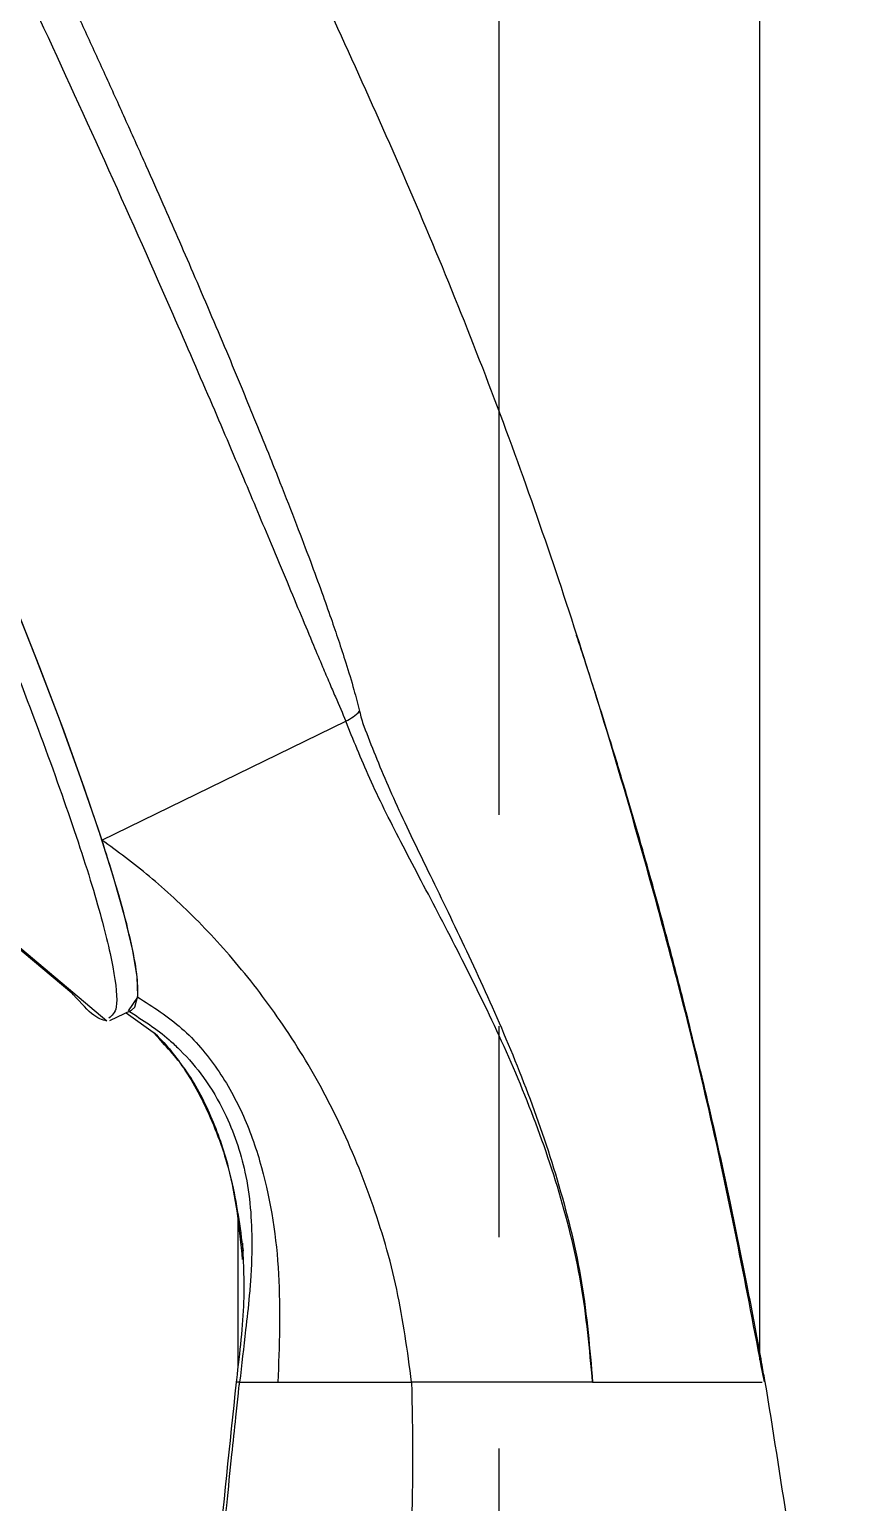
# Model space of a CAD drawing. Header units: millimetres. Extents: x 13235 to 13829, y -4257 to -3417.
# Drawn here: x 13708.76 to 13717.44, y -3774.99 to -3759.49 of the extents above; entities that cross this region are included whole.
import ezdxf

# ---------------------------------------------------------------- set-up
doc = ezdxf.new("R2010")
doc.units = ezdxf.units.MM
doc.header["$LTSCALE"] = 0.1
doc.linetypes.add('CENTER2', pattern=[28.575, 19.05, -3.175, 3.175, -3.175])
doc.linetypes.add('HIDDENX2', pattern=[19.05, 12.7, -6.35])
doc.layers.get('0').update_dxf_attribs({"lineweight": 15})
doc.layers.add('HIDDEN', color=8, linetype='HIDDENX2')

msp = doc.modelspace()

# ---------------------------------------------------------------- linework, layer by layer
at = {"linetype": 'Continuous', "lineweight": 25}
for p, q in [((13716.455, -3773.486), (13716.455, -3750.782)), ((13709.525, -3768.016), (13712.095, -3766.766)), ((13712.151, -3766.91), (13712.095, -3766.766)), ((13708.49, -3769.021), (13709.21, -3769.624)), ((13709.576, -3769.921), (13708.614, -3769.113)), ((13709.61, -3769.914), (13709.837, -3769.807)), ((13709.804, -3769.814), (13709.902, -3769.668)), ((13709.78, -3769.834), (13710.091, -3770.056)), ((13710.955, -3772), (13710.955, -3773.546)), ((13710.975, -3773.722), (13710.945, -3773.722)), ((13716.47, -3773.722), (13716.478, -3773.722))]:
    msp.add_line(p, q, dxfattribs=at)
at = {"linetype": 'Continuous', "lineweight": 25, "flags": 128}
for points in [[(13709.837, -3769.807), (13709.873, -3769.774), (13709.903, -3769.654), (13709.896, -3769.455), (13709.85, -3769.179), (13709.767, -3768.828), (13709.647, -3768.405), (13709.491, -3767.914), (13709.301, -3767.359), (13709.077, -3766.745), (13708.823, -3766.077), (13708.539, -3765.36), (13708.229, -3764.601), (13707.896, -3763.807), (13707.541, -3762.983), (13707.168, -3762.138), (13706.781, -3761.278), (13706.382, -3760.41), (13705.975, -3759.542), (13705.564, -3758.682)], [(13705.608, -3758.774), (13706.022, -3759.642), (13706.431, -3760.516), (13706.832, -3761.39), (13707.22, -3762.255), (13707.593, -3763.104), (13707.948, -3763.929), (13708.28, -3764.725), (13708.588, -3765.483), (13708.869, -3766.197), (13709.12, -3766.861), (13709.339, -3767.469), (13709.525, -3768.016)]]:
    msp.add_lwpolyline(points, dxfattribs=at)
at = {"linetype": 'Continuous', "lineweight": 25}
for points, knots in [([(13700.847, -3751.113), (13700.895, -3751.129), (13700.993, -3751.16), (13701.255, -3751.436), (13701.627, -3751.938), (13702.13, -3752.72), (13702.723, -3753.732), (13703.383, -3754.926), (13704.1, -3756.291), (13704.843, -3757.763), (13705.603, -3759.326), (13706.344, -3760.91), (13707.062, -3762.495), (13707.718, -3764.012), (13708.311, -3765.442), (13708.81, -3766.72), (13709.212, -3767.832), (13709.499, -3768.729), (13709.659, -3769.393), (13709.704, -3769.809), (13709.631, -3769.864), (13709.598, -3769.889)], [0, 0, 0, 0, 0.04229, 0.08533, 0.138911, 0.194045, 0.247626, 0.302761, 0.356342, 0.411476, 0.465057, 0.520191, 0.573772, 0.628906, 0.682487, 0.737622, 0.791202, 0.846337, 0.899918, 0.955052, 1, 1, 1, 1]), ([(13716.501, -3773.716), (13716.33, -3772.82), (13715.98, -3770.993), (13715.274, -3768.285), (13714.467, -3765.601), (13713.53, -3762.958), (13712.43, -3760.358), (13711.626, -3758.643), (13711.224, -3757.786)], [0, 0, 0, 0, 0.161231, 0.328897, 0.496566, 0.664358, 0.832208, 1, 1, 1, 1]), ([(13709.16, -3759.098), (13709.194, -3759.171), (13709.262, -3759.318), (13709.364, -3759.539), (13709.467, -3759.764), (13709.571, -3759.99), (13709.675, -3760.22), (13709.779, -3760.451), (13709.884, -3760.684), (13710.014, -3760.976), (13710.161, -3761.306), (13710.325, -3761.681), (13710.49, -3762.058), (13710.661, -3762.46), (13710.835, -3762.867), (13710.967, -3763.185), (13711.054, -3763.398), (13711.102, -3763.513), (13711.182, -3763.71), (13711.283, -3763.957), (13711.427, -3764.319), (13711.57, -3764.685), (13711.716, -3765.07), (13711.837, -3765.398), (13711.934, -3765.673), (13712.019, -3765.919), (13712.1, -3766.17), (13712.177, -3766.419), (13712.219, -3766.585), (13712.238, -3766.66)], [0, 0, 0, 0, 0.025218, 0.050773, 0.076667, 0.102897, 0.129466, 0.156372, 0.183616, 0.211199, 0.258773, 0.300472, 0.345268, 0.395425, 0.447525, 0.497663, 0.51622, 0.529489, 0.542856, 0.592793, 0.628097, 0.690179, 0.74573, 0.794746, 0.837227, 0.873175, 0.912167, 0.960366, 1, 1, 1, 1]), ([(13708.819, -3759.267), (13709.066, -3759.802), (13709.56, -3760.875), (13710.174, -3762.255), (13710.655, -3763.361), (13711.007, -3764.187), (13711.273, -3764.818), (13711.472, -3765.293), (13711.62, -3765.648), (13711.744, -3765.944), (13711.842, -3766.178), (13711.918, -3766.358), (13712.002, -3766.551), (13712.058, -3766.682), (13712.095, -3766.766)], [0, 0, 0, 0, 0.182034, 0.364993, 0.484568, 0.592332, 0.688285, 0.747635, 0.802681, 0.853427, 0.89263, 0.922646, 0.949828, 1, 1, 1, 1]), ([(13716.51, -3773.722), (13716.499, -3773.663), (13716.473, -3773.513), (13716.409, -3773.161), (13716.3, -3772.592), (13716.131, -3771.763), (13715.91, -3770.768), (13715.694, -3769.882), (13715.526, -3769.231), (13715.415, -3768.817), (13715.308, -3768.429), (13715.185, -3767.997), (13715.047, -3767.522), (13714.89, -3767.005), (13714.714, -3766.447), (13714.59, -3766.058), (13714.521, -3765.857), (13714.52, -3765.855)], [0, 0, 0, 0, 0.022347, 0.056133, 0.132143, 0.236276, 0.368532, 0.508456, 0.572998, 0.617029, 0.666669, 0.721923, 0.782789, 0.849267, 0.921358, 0.999063, 1, 1, 1, 1]), ([(13712.095, -3766.766), (13712.121, -3766.751), (13712.173, -3766.721), (13712.217, -3766.681), (13712.238, -3766.66)], [0, 0, 0, 0, 0.500013, 1, 1, 1, 1]), ([(13712.238, -3766.66), (13712.245, -3766.687), (13712.257, -3766.741), (13712.275, -3766.793), (13712.284, -3766.818)], [0, 0, 0, 0, 0.500144, 1, 1, 1, 1]), ([(13712.284, -3766.818), (13712.363, -3767.022), (13712.521, -3767.431), (13712.861, -3768.14), (13713.24, -3768.915), (13713.637, -3769.761), (13714.02, -3770.673), (13714.351, -3771.646), (13714.604, -3772.671), (13714.663, -3773.372), (13714.693, -3773.722)], [0, 0, 0, 0, 0.1250091, 0.2500347, 0.3750604, 0.5000977, 0.6251522, 0.7500992, 0.8750593, 1, 1, 1, 1]), ([(13714.693, -3773.722), (13714.661, -3773.373), (13714.596, -3772.674), (13714.336, -3771.654), (13713.989, -3770.69), (13713.583, -3769.793), (13713.162, -3768.964), (13712.761, -3768.205), (13712.401, -3767.511), (13712.235, -3767.11), (13712.151, -3766.91)], [0, 0, 0, 0, 0.124913, 0.249895, 0.374804, 0.499887, 0.62494, 0.749965, 0.874991, 1, 1, 1, 1]), ([(13709.902, -3769.668), (13709.903, -3769.594), (13709.904, -3769.447), (13709.833, -3769.078), (13709.714, -3768.613), (13709.588, -3768.215), (13709.525, -3768.016)], [0, 0, 0, 0, 0.250003, 0.500006, 0.750007, 1, 1, 1, 1]), ([(13712.787, -3773.722), (13712.743, -3773.395), (13712.655, -3772.741), (13712.375, -3771.797), (13712.007, -3770.916), (13711.56, -3770.127), (13711.064, -3769.441), (13710.545, -3768.862), (13710.02, -3768.38), (13709.69, -3768.137), (13709.525, -3768.016)], [0, 0, 0, 0, 0.124954, 0.249904, 0.374868, 0.499842, 0.624788, 0.749867, 0.874916, 1, 1, 1, 1]), ([(13709.576, -3769.921), (13709.529, -3769.908), (13709.437, -3769.882), (13709.275, -3769.699), (13709.197, -3769.61)], [0, 0, 0, 0, 0.513793, 1, 1, 1, 1]), ([(13709.902, -3769.668), (13710.062, -3769.77), (13710.383, -3769.976), (13710.755, -3770.416), (13711.031, -3770.917), (13711.279, -3771.637), (13711.42, -3772.584), (13711.392, -3773.342), (13711.378, -3773.722)], [0, 0, 0, 0, 0.124891, 0.24981, 0.374806, 0.499876, 0.749808, 1, 1, 1, 1]), ([(13709.804, -3769.814), (13709.953, -3769.909), (13710.107, -3770.007), (13710.278, -3770.158), (13710.408, -3770.281), (13710.614, -3770.523), (13710.866, -3770.946), (13711.067, -3771.536), (13711.11, -3772.088), (13711.101, -3772.458), (13711.091, -3772.64), (13711.073, -3772.866), (13711.032, -3773.234), (13710.996, -3773.539), (13710.975, -3773.722)], [0, 0, 0, 0, 0.120671, 0.125036, 0.156757, 0.243047, 0.341859, 0.493051, 0.665779, 0.717728, 0.746324, 0.790207, 0.873245, 1, 1, 1, 1]), ([(13710.08, -3770.046), (13710.132, -3770.099), (13710.234, -3770.205), (13710.449, -3770.495), (13710.695, -3770.958), (13710.915, -3771.609), (13710.978, -3772.088), (13711.012, -3772.34)], [0, 0, 0, 0, 0.106791, 0.211776, 0.439175, 0.704178, 1, 1, 1, 1]), ([(13711.007, -3772.431), (13710.974, -3772.104), (13710.921, -3771.587), (13710.685, -3770.92), (13710.435, -3770.434), (13710.193, -3770.177), (13710.081, -3770.058)], [0, 0, 0, 0, 0.37617, 0.59417, 0.812039, 1, 1, 1, 1]), ([(13711.004, -3772.26), (13711.015, -3772.471), (13711.037, -3772.905), (13710.97, -3773.462), (13710.935, -3773.749)], [0, 0, 0, 0, 0.485828, 1, 1, 1, 1]), ([(13710.938, -3773.722), (13710.87, -3774.377), (13710.746, -3775.581), (13710.589, -3777.234), (13710.474, -3778.576), (13710.393, -3779.607), (13710.334, -3780.419), (13710.282, -3781.167), (13710.228, -3782.007), (13710.161, -3783.159), (13710.086, -3784.652), (13710.014, -3786.464), (13709.959, -3788.416), (13709.927, -3790.419), (13709.926, -3791.772), (13709.925, -3792.444)], [0, 0, 0, 0, 0.105196, 0.19371, 0.26552, 0.320633, 0.35906, 0.395828, 0.440453, 0.493739, 0.580344, 0.679527, 0.78368, 0.892507, 1, 1, 1, 1]), ([(13709.97, -3792.444), (13709.975, -3791.466), (13709.984, -3789.593), (13710.052, -3786.906), (13710.147, -3784.468), (13710.262, -3782.279), (13710.386, -3780.341), (13710.512, -3778.654), (13710.632, -3777.218), (13710.74, -3776.034), (13710.826, -3775.15), (13710.889, -3774.529), (13710.931, -3774.135), (13710.956, -3773.895), (13710.969, -3773.773), (13710.973, -3773.735), (13710.975, -3773.722)], [0, 0, 0, 0, 0.156347, 0.299644, 0.429772, 0.546645, 0.650201, 0.740398, 0.817205, 0.880605, 0.930589, 0.959269, 0.980397, 0.993974, 0.997931, 1, 1, 1, 1]), ([(13710.975, -3773.722), (13711.014, -3773.722), (13711.094, -3773.722), (13711.284, -3773.722), (13711.378, -3773.722)], [0, 0, 0, 0, 0.499999, 1, 1, 1, 1]), ([(13711.378, -3773.722), (13711.44, -3773.722), (13711.562, -3773.722), (13711.908, -3773.722), (13712.329, -3773.722), (13712.634, -3773.722), (13712.787, -3773.722)], [0, 0, 0, 0, 0.250007, 0.500014, 0.750015, 1, 1, 1, 1]), ([(13712.787, -3773.722), (13712.796, -3774.241), (13712.814, -3775.279), (13712.643, -3776.829), (13712.541, -3778.384), (13712.435, -3779.94), (13712.345, -3781.498), (13712.215, -3784.098), (13712.084, -3787.746), (13712.064, -3790.877), (13712.054, -3792.443)], [0, 0, 0, 0, 0.083093, 0.166331, 0.249579, 0.332841, 0.416121, 0.499426, 0.749521, 1, 1, 1, 1]), ([(13714.693, -3773.722), (13714.383, -3773.722), (13713.763, -3773.722), (13713.112, -3773.722), (13712.787, -3773.722)], [0, 0, 0, 0, 0.500117, 1, 1, 1, 1]), ([(13714.693, -3773.722), (13714.971, -3773.722), (13715.526, -3773.722), (13716.122, -3773.722), (13716.453, -3773.722), (13716.466, -3773.722), (13716.47, -3773.722)], [0, 0, 0, 0, 0.2955719, 0.5910538, 0.8865189, 1, 1, 1, 1]), ([(13717.441, -3792.444), (13717.434, -3790.876), (13717.422, -3787.735), (13717.384, -3783.543), (13717.273, -3779.87), (13716.999, -3776.762), (13716.672, -3774.721), (13716.511, -3773.717)], [0, 0, 0, 0, 0.250564, 0.501896, 0.66973, 0.837695, 1, 1, 1, 1])]:
    msp.add_open_spline(points, degree=3, knots=knots, dxfattribs=at)
at = {"layer": 'HIDDEN', "color": 1, "linetype": 'CENTER2', "ltscale": 7}
msp.add_line((13713.705, -3654.404), (13713.705, -3930.488), dxfattribs=at)

doc.saveas('drawing.dxf')
